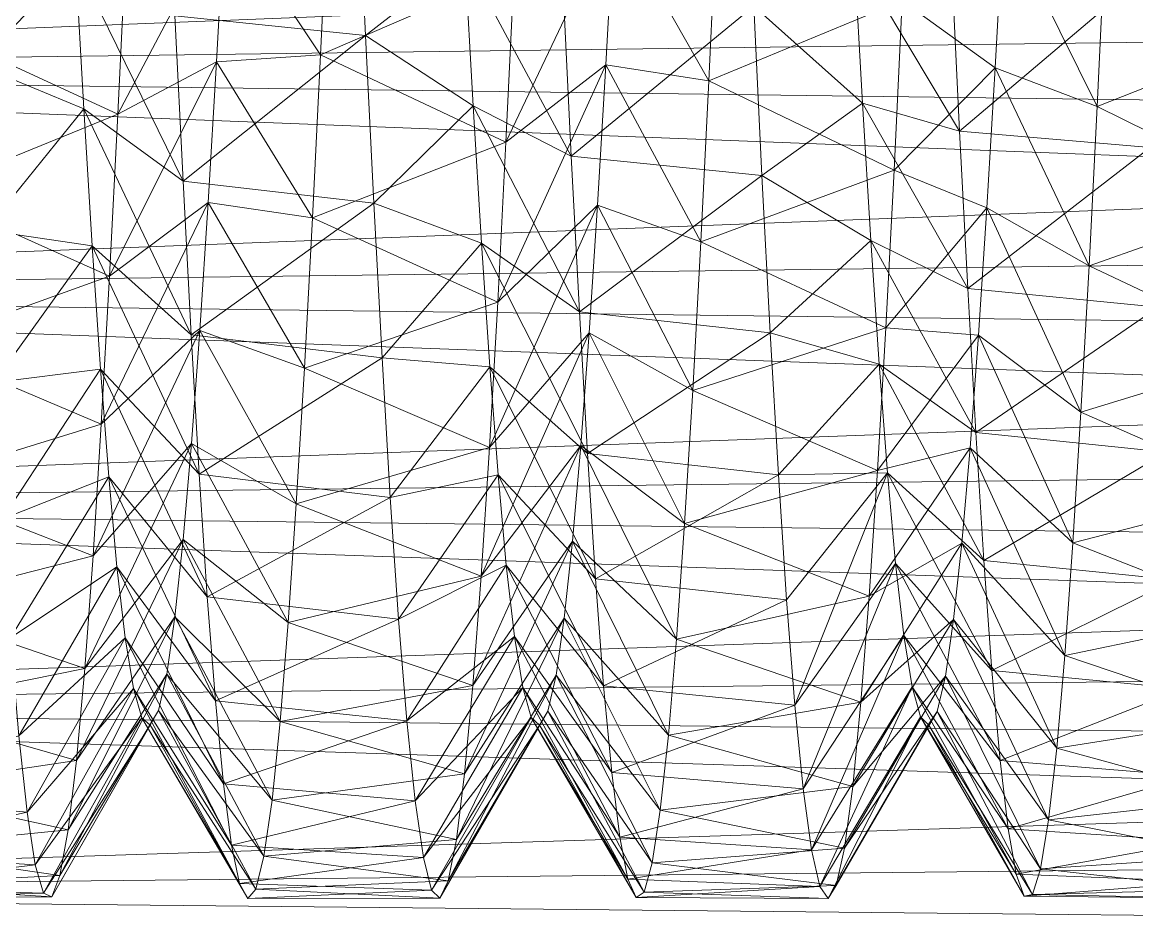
# Model space of a CAD drawing. Header units: millimetres. Extents: x -104 to 115, y -53 to 68.
# Drawn here: x -90.43 to -76.3, y -10.28 to 1.08 of the extents above; entities that cross this region are included whole.
import ezdxf

# ---------------------------------------------------------------- set-up
doc = ezdxf.new("R2010")
doc.units = ezdxf.units.MM

msp = doc.modelspace()

# ---------------------------------------------------------------- linework, layer by layer
at = {"color": 7, "lineweight": 0}
for points in [[(-104.18, 3.357, -0.361), (-49.333, 2.626, -0.491), (-104.18, 0.457, -1), (-104.18, 3.357, -0.361)], [(-104.18, 0.457, -53.847), (-49.333, 1.175, -54.036), (-104.18, 3.357, -54.485), (-104.18, 0.457, -53.847)], [(-86.076, 0.907, -43.865), (-88.491, 1.157, -43.967), (-86.18, 3.152, -44.634), (-86.076, 0.907, -43.865)], [(-86.18, 3.152, -44.634), (-84.817, 1.89, -41.897), (-86.076, 0.907, -43.865), (-86.18, 3.152, -44.634)], [(-86.543, 2.85, -10.297), (-87.861, 2.487, -12.72), (-86.645, 0.663, -11.086), (-86.543, 2.85, -10.297)], [(-84.192, 1.727, -10.662), (-86.543, 2.85, -10.297), (-86.645, 0.663, -11.086), (-84.192, 1.727, -10.662)], [(-104.18, 0.457, -1), (-49.333, 2.626, -0.491), (-49.333, -0.256, -1.208), (-104.18, 0.457, -1)], [(-89.215, -0.087, -11.435), (-87.966, 0.576, -13.558), (-87.861, 2.487, -12.72), (-89.215, -0.087, -11.435)], [(-89.215, -0.087, -11.435), (-87.861, 2.487, -12.72), (-89.111, 2.106, -10.53), (-89.215, -0.087, -11.435)], [(-86.645, 0.663, -11.086), (-87.861, 2.487, -12.72), (-87.966, 0.576, -13.558), (-86.645, 0.663, -11.086)], [(-84.297, -0.445, -11.616), (-83.032, 0.538, -13.578), (-82.927, 2.447, -12.735), (-84.297, -0.445, -11.616)], [(-84.297, -0.445, -11.616), (-82.927, 2.447, -12.735), (-84.192, 1.727, -10.662), (-84.297, -0.445, -11.616)], [(-81.725, 0.334, -11.234), (-82.927, 2.447, -12.735), (-83.032, 0.538, -13.578), (-81.725, 0.334, -11.234)], [(-81.623, 2.504, -10.401), (-82.927, 2.447, -12.735), (-81.725, 0.334, -11.234), (-81.623, 2.504, -10.401)], [(-79.274, 1.35, -10.803), (-81.623, 2.504, -10.401), (-81.725, 0.334, -11.234), (-79.274, 1.35, -10.803)], [(-79.274, 1.35, -10.803), (-78.098, 0.5, -13.598), (-77.993, 2.407, -12.749), (-79.274, 1.35, -10.803)], [(-76.805, 0.008, -11.388), (-77.993, 2.407, -12.749), (-78.098, 0.5, -13.598), (-76.805, 0.008, -11.388)], [(-76.702, 2.16, -10.512), (-77.993, 2.407, -12.749), (-76.805, 0.008, -11.388), (-76.702, 2.16, -10.512)], [(-74.355, 0.977, -10.953), (-76.702, 2.16, -10.512), (-76.805, 0.008, -11.388), (-74.355, 0.977, -10.953)], [(-89.111, 2.106, -10.53), (-91.566, 0.996, -10.945), (-89.215, -0.087, -11.435), (-89.111, 2.106, -10.53)], [(-90.994, 0.538, -43.705), (-89.751, 1.851, -41.881), (-89.646, -0.022, -40.96), (-90.994, 0.538, -43.705)], [(-88.388, -0.939, -42.963), (-89.646, -0.022, -40.96), (-89.751, 1.851, -41.881), (-88.388, -0.939, -42.963)], [(-88.388, -0.939, -42.963), (-89.751, 1.851, -41.881), (-88.491, 1.157, -43.967), (-88.388, -0.939, -42.963)], [(-86.076, 0.907, -43.865), (-84.817, 1.89, -41.897), (-84.712, 0.015, -40.982), (-86.076, 0.907, -43.865)], [(-83.468, -0.623, -43.137), (-84.712, 0.015, -40.982), (-84.817, 1.89, -41.897), (-83.468, -0.623, -43.137)], [(-83.468, -0.623, -43.137), (-84.817, 1.89, -41.897), (-83.57, 1.493, -44.098), (-83.468, -0.623, -43.137)], [(-81.157, 1.28, -44.016), (-79.882, 1.93, -41.913), (-79.777, 0.052, -41.003), (-81.157, 1.28, -44.016)], [(-78.548, -0.303, -43.304), (-79.777, 0.052, -41.003), (-79.882, 1.93, -41.913), (-78.548, -0.303, -43.304)], [(-78.548, -0.303, -43.304), (-79.882, 1.93, -41.913), (-78.65, 1.832, -44.222), (-78.548, -0.303, -43.304)], [(-84.192, 1.727, -10.662), (-86.645, 0.663, -11.086), (-84.297, -0.445, -11.616), (-84.192, 1.727, -10.662)], [(-76.239, 1.656, -44.158), (-78.548, -0.303, -43.304), (-78.65, 1.832, -44.222), (-76.239, 1.656, -44.158)], [(-76.134, -0.513, -43.195), (-78.548, -0.303, -43.304), (-76.239, 1.656, -44.158), (-76.134, -0.513, -43.195)], [(-81.157, 1.28, -44.016), (-83.468, -0.623, -43.137), (-83.57, 1.493, -44.098), (-81.157, 1.28, -44.016)], [(-81.053, -0.866, -43.004), (-83.468, -0.623, -43.137), (-81.157, 1.28, -44.016), (-81.053, -0.866, -43.004)], [(-79.274, 1.35, -10.803), (-81.725, 0.334, -11.234), (-79.378, -0.8, -11.806), (-79.274, 1.35, -10.803)], [(-81.157, 1.28, -44.016), (-79.777, 0.052, -41.003), (-81.053, -0.866, -43.004), (-81.157, 1.28, -44.016)], [(-79.378, -0.8, -11.806), (-78.098, 0.5, -13.598), (-79.274, 1.35, -10.803), (-79.378, -0.8, -11.806)], [(-104.18, 0.457, -53.847), (-49.333, -1.663, -53.164), (-49.333, 1.175, -54.036), (-104.18, 0.457, -53.847)], [(-86.076, 0.907, -43.865), (-88.388, -0.939, -42.963), (-88.491, 1.157, -43.967), (-86.076, 0.907, -43.865)], [(-89.215, -0.087, -11.435), (-91.566, 0.996, -10.945), (-91.668, -1.09, -11.97), (-89.215, -0.087, -11.435)], [(-85.971, -1.215, -42.804), (-88.388, -0.939, -42.963), (-86.076, 0.907, -43.865), (-85.971, -1.215, -42.804)], [(-86.076, 0.907, -43.865), (-84.712, 0.015, -40.982), (-85.971, -1.215, -42.804), (-86.076, 0.907, -43.865)], [(-74.355, 0.977, -10.953), (-76.805, 0.008, -11.388), (-74.46, -1.15, -12.004), (-74.355, 0.977, -10.953)], [(-89.32, -2.141, -12.623), (-88.071, -1.207, -14.643), (-87.966, 0.576, -13.558), (-89.32, -2.141, -12.623)], [(-89.32, -2.141, -12.623), (-87.966, 0.576, -13.558), (-89.215, -0.087, -11.435), (-89.32, -2.141, -12.623)], [(-86.748, -1.402, -12.153), (-87.966, 0.576, -13.558), (-88.071, -1.207, -14.643), (-86.748, -1.402, -12.153)], [(-86.645, 0.663, -11.086), (-87.966, 0.576, -13.558), (-86.748, -1.402, -12.153), (-86.645, 0.663, -11.086)], [(-84.297, -0.445, -11.616), (-86.645, 0.663, -11.086), (-86.748, -1.402, -12.153), (-84.297, -0.445, -11.616)], [(-104.18, 0.457, -1), (-49.333, -0.256, -1.208), (-104.18, -2.357, -1.948), (-104.18, 0.457, -1)], [(-104.18, -2.357, -52.899), (-49.333, -1.663, -53.164), (-104.18, 0.457, -53.847), (-104.18, -2.357, -52.899)], [(-90.994, 0.538, -43.705), (-89.646, -0.022, -40.96), (-90.89, -1.56, -42.597), (-90.994, 0.538, -43.705)], [(-84.401, -2.472, -12.851), (-83.137, -1.242, -14.668), (-83.032, 0.538, -13.578), (-84.401, -2.472, -12.851)], [(-84.401, -2.472, -12.851), (-83.032, 0.538, -13.578), (-84.297, -0.445, -11.616), (-84.401, -2.472, -12.851)], [(-81.828, -1.709, -12.342), (-83.032, 0.538, -13.578), (-83.137, -1.242, -14.668), (-81.828, -1.709, -12.342)], [(-81.725, 0.334, -11.234), (-83.032, 0.538, -13.578), (-81.828, -1.709, -12.342), (-81.725, 0.334, -11.234)], [(-79.378, -0.8, -11.806), (-78.203, -1.277, -14.693), (-78.098, 0.5, -13.598), (-79.378, -0.8, -11.806)], [(-76.907, -2.012, -12.538), (-78.098, 0.5, -13.598), (-78.203, -1.277, -14.693), (-76.907, -2.012, -12.538)], [(-76.805, 0.008, -11.388), (-78.098, 0.5, -13.598), (-76.907, -2.012, -12.538), (-76.805, 0.008, -11.388)], [(-79.378, -0.8, -11.806), (-81.725, 0.334, -11.234), (-81.828, -1.709, -12.342), (-79.378, -0.8, -11.806)], [(-85.971, -1.215, -42.804), (-84.712, 0.015, -40.982), (-84.607, -1.722, -39.824), (-85.971, -1.215, -42.804)], [(-83.365, -2.596, -41.908), (-84.607, -1.722, -39.824), (-84.712, 0.015, -40.982), (-83.365, -2.596, -41.908)], [(-83.365, -2.596, -41.908), (-84.712, 0.015, -40.982), (-83.468, -0.623, -43.137), (-83.365, -2.596, -41.908)], [(-81.053, -0.866, -43.004), (-79.777, 0.052, -41.003), (-79.672, -1.689, -39.85), (-81.053, -0.866, -43.004)], [(-78.445, -2.3, -42.115), (-79.672, -1.689, -39.85), (-79.777, 0.052, -41.003), (-78.445, -2.3, -42.115)], [(-78.445, -2.3, -42.115), (-79.777, 0.052, -41.003), (-78.548, -0.303, -43.304), (-78.445, -2.3, -42.115)], [(-74.46, -1.15, -12.004), (-76.805, 0.008, -11.388), (-76.907, -2.012, -12.538), (-74.46, -1.15, -12.004)], [(-89.215, -0.087, -11.435), (-91.668, -1.09, -11.97), (-89.32, -2.141, -12.623), (-89.215, -0.087, -11.435)], [(-90.89, -1.56, -42.597), (-89.646, -0.022, -40.96), (-89.541, -1.756, -39.798), (-90.89, -1.56, -42.597)], [(-88.286, -2.887, -41.695), (-89.541, -1.756, -39.798), (-89.646, -0.022, -40.96), (-88.286, -2.887, -41.695)], [(-88.286, -2.887, -41.695), (-89.646, -0.022, -40.96), (-88.388, -0.939, -42.963), (-88.286, -2.887, -41.695)], [(-104.18, -2.357, -1.948), (-49.333, -0.256, -1.208), (-49.333, -3.043, -2.232), (-104.18, -2.357, -1.948)], [(-76.134, -0.513, -43.195), (-78.445, -2.3, -42.115), (-78.548, -0.303, -43.304), (-76.134, -0.513, -43.195)], [(-84.297, -0.445, -11.616), (-86.748, -1.402, -12.153), (-84.401, -2.472, -12.851), (-84.297, -0.445, -11.616)], [(-76.03, -2.534, -41.952), (-78.445, -2.3, -42.115), (-76.134, -0.513, -43.195), (-76.03, -2.534, -41.952)], [(-81.053, -0.866, -43.004), (-83.365, -2.596, -41.908), (-83.468, -0.623, -43.137), (-81.053, -0.866, -43.004)], [(-79.378, -0.8, -11.806), (-81.828, -1.709, -12.342), (-79.483, -2.798, -13.086), (-79.378, -0.8, -11.806)], [(-79.483, -2.798, -13.086), (-78.203, -1.277, -14.693), (-79.378, -0.8, -11.806), (-79.483, -2.798, -13.086)], [(-85.971, -1.215, -42.804), (-88.286, -2.887, -41.695), (-88.388, -0.939, -42.963), (-85.971, -1.215, -42.804)], [(-80.948, -2.859, -41.716), (-83.365, -2.596, -41.908), (-81.053, -0.866, -43.004), (-80.948, -2.859, -41.716)], [(-81.053, -0.866, -43.004), (-79.672, -1.689, -39.85), (-80.948, -2.859, -41.716), (-81.053, -0.866, -43.004)], [(-89.32, -2.141, -12.623), (-91.668, -1.09, -11.97), (-91.771, -3.026, -13.257), (-89.32, -2.141, -12.623)], [(-89.425, -4.018, -14.073), (-88.176, -2.83, -15.956), (-88.071, -1.207, -14.643), (-89.425, -4.018, -14.073)], [(-89.425, -4.018, -14.073), (-88.071, -1.207, -14.643), (-89.32, -2.141, -12.623), (-89.425, -4.018, -14.073)], [(-85.866, -3.178, -41.472), (-88.286, -2.887, -41.695), (-85.971, -1.215, -42.804), (-85.866, -3.178, -41.472)], [(-86.851, -3.31, -13.479), (-88.071, -1.207, -14.643), (-88.176, -2.83, -15.956), (-86.851, -3.31, -13.479)], [(-86.748, -1.402, -12.153), (-88.071, -1.207, -14.643), (-86.851, -3.31, -13.479), (-86.748, -1.402, -12.153)], [(-85.971, -1.215, -42.804), (-84.607, -1.722, -39.824), (-85.866, -3.178, -41.472), (-85.971, -1.215, -42.804)], [(-84.506, -4.316, -14.343), (-83.242, -2.861, -15.986), (-83.137, -1.242, -14.668), (-84.506, -4.316, -14.343)], [(-84.506, -4.316, -14.343), (-83.137, -1.242, -14.668), (-84.401, -2.472, -12.851), (-84.506, -4.316, -14.343)], [(-81.93, -3.59, -13.707), (-83.137, -1.242, -14.668), (-83.242, -2.861, -15.986), (-81.93, -3.59, -13.707)], [(-81.828, -1.709, -12.342), (-83.137, -1.242, -14.668), (-81.93, -3.59, -13.707), (-81.828, -1.709, -12.342)], [(-74.46, -1.15, -12.004), (-76.907, -2.012, -12.538), (-74.564, -3.119, -13.328), (-74.46, -1.15, -12.004)], [(-84.401, -2.472, -12.851), (-86.748, -1.402, -12.153), (-86.851, -3.31, -13.479), (-84.401, -2.472, -12.851)], [(-79.483, -2.798, -13.086), (-78.308, -2.892, -16.015), (-78.203, -1.277, -14.693), (-79.483, -2.798, -13.086)], [(-77.01, -3.866, -13.94), (-78.203, -1.277, -14.693), (-78.308, -2.892, -16.015), (-77.01, -3.866, -13.94)], [(-76.907, -2.012, -12.538), (-78.203, -1.277, -14.693), (-77.01, -3.866, -13.94), (-76.907, -2.012, -12.538)], [(-104.18, -2.357, -52.899), (-49.333, -4.391, -51.991), (-49.333, -1.663, -53.164), (-104.18, -2.357, -52.899)], [(-90.89, -1.56, -42.597), (-89.541, -1.756, -39.798), (-90.785, -3.492, -41.221), (-90.89, -1.56, -42.597)], [(-80.948, -2.859, -41.716), (-79.672, -1.689, -39.85), (-79.568, -3.26, -38.476), (-80.948, -2.859, -41.716)], [(-78.343, -4.126, -40.677), (-79.568, -3.26, -38.476), (-79.672, -1.689, -39.85), (-78.343, -4.126, -40.677)], [(-78.343, -4.126, -40.677), (-79.672, -1.689, -39.85), (-78.445, -2.3, -42.115), (-78.343, -4.126, -40.677)], [(-90.785, -3.492, -41.221), (-89.541, -1.756, -39.798), (-89.436, -3.32, -38.416), (-90.785, -3.492, -41.221)], [(-88.183, -4.653, -40.184), (-89.436, -3.32, -38.416), (-89.541, -1.756, -39.798), (-88.183, -4.653, -40.184)], [(-88.183, -4.653, -40.184), (-89.541, -1.756, -39.798), (-88.286, -2.887, -41.695), (-88.183, -4.653, -40.184)], [(-85.866, -3.178, -41.472), (-84.607, -1.722, -39.824), (-84.502, -3.29, -38.446), (-85.866, -3.178, -41.472)], [(-83.263, -4.392, -40.433), (-84.502, -3.29, -38.446), (-84.607, -1.722, -39.824), (-83.263, -4.392, -40.433)], [(-83.263, -4.392, -40.433), (-84.607, -1.722, -39.824), (-83.365, -2.596, -41.908), (-83.263, -4.392, -40.433)], [(-79.483, -2.798, -13.086), (-81.828, -1.709, -12.342), (-81.93, -3.59, -13.707), (-79.483, -2.798, -13.086)], [(-74.564, -3.119, -13.328), (-76.907, -2.012, -12.538), (-77.01, -3.866, -13.94), (-74.564, -3.119, -13.328)], [(-89.32, -2.141, -12.623), (-91.771, -3.026, -13.257), (-89.425, -4.018, -14.073), (-89.32, -2.141, -12.623)], [(-104.18, -2.357, -1.948), (-49.333, -3.043, -2.232), (-104.18, -5.052, -3.194), (-104.18, -2.357, -1.948)], [(-104.18, -5.052, -51.652), (-49.333, -4.391, -51.991), (-104.18, -2.357, -52.899), (-104.18, -5.052, -51.652)], [(-76.03, -2.534, -41.952), (-78.343, -4.126, -40.677), (-78.445, -2.3, -42.115), (-76.03, -2.534, -41.952)], [(-84.401, -2.472, -12.851), (-86.851, -3.31, -13.479), (-84.506, -4.316, -14.343), (-84.401, -2.472, -12.851)], [(-75.925, -4.372, -40.452), (-78.343, -4.126, -40.677), (-76.03, -2.534, -41.952), (-75.925, -4.372, -40.452)], [(-80.948, -2.859, -41.716), (-83.263, -4.392, -40.433), (-83.365, -2.596, -41.908), (-80.948, -2.859, -41.716)], [(-79.483, -2.798, -13.086), (-81.93, -3.59, -13.707), (-79.588, -4.608, -14.619), (-79.483, -2.798, -13.086)], [(-79.588, -4.608, -14.619), (-78.308, -2.892, -16.015), (-79.483, -2.798, -13.086), (-79.588, -4.608, -14.619)], [(-89.529, -5.687, -15.76), (-88.281, -4.263, -17.474), (-88.176, -2.83, -15.956), (-89.529, -5.687, -15.76)], [(-89.529, -5.687, -15.76), (-88.176, -2.83, -15.956), (-89.425, -4.018, -14.073), (-89.529, -5.687, -15.76)], [(-85.866, -3.178, -41.472), (-88.183, -4.653, -40.184), (-88.286, -2.887, -41.695), (-85.866, -3.178, -41.472)], [(-86.953, -5.03, -15.042), (-88.176, -2.83, -15.956), (-88.281, -4.263, -17.474), (-86.953, -5.03, -15.042)], [(-86.851, -3.31, -13.479), (-88.176, -2.83, -15.956), (-86.953, -5.03, -15.042), (-86.851, -3.31, -13.479)], [(-84.611, -5.946, -16.067), (-83.347, -4.29, -17.507), (-83.242, -2.861, -15.986), (-84.611, -5.946, -16.067)], [(-84.611, -5.946, -16.067), (-83.242, -2.861, -15.986), (-84.506, -4.316, -14.343), (-84.611, -5.946, -16.067)], [(-82.033, -5.278, -15.304), (-83.242, -2.861, -15.986), (-83.347, -4.29, -17.507), (-82.033, -5.278, -15.304)], [(-80.843, -4.663, -40.174), (-83.263, -4.392, -40.433), (-80.948, -2.859, -41.716), (-80.843, -4.663, -40.174)], [(-81.93, -3.59, -13.707), (-83.242, -2.861, -15.986), (-82.033, -5.278, -15.304), (-81.93, -3.59, -13.707)], [(-80.948, -2.859, -41.716), (-79.568, -3.26, -38.476), (-80.843, -4.663, -40.174), (-80.948, -2.859, -41.716)], [(-79.588, -4.608, -14.619), (-78.413, -4.317, -17.54), (-78.308, -2.892, -16.015), (-79.588, -4.608, -14.619)], [(-77.112, -5.521, -15.571), (-78.308, -2.892, -16.015), (-78.413, -4.317, -17.54), (-77.112, -5.521, -15.571)], [(-77.01, -3.866, -13.94), (-78.308, -2.892, -16.015), (-77.112, -5.521, -15.571), (-77.01, -3.866, -13.94)], [(-104.18, -5.052, -3.194), (-49.333, -3.043, -2.232), (-49.333, -5.703, -3.551), (-104.18, -5.052, -3.194)], [(-89.425, -4.018, -14.073), (-91.771, -3.026, -13.257), (-91.873, -4.777, -14.785), (-89.425, -4.018, -14.073)], [(-85.762, -4.947, -39.89), (-88.183, -4.653, -40.184), (-85.866, -3.178, -41.472), (-85.762, -4.947, -39.89)], [(-85.866, -3.178, -41.472), (-84.502, -3.29, -38.446), (-85.762, -4.947, -39.89), (-85.866, -3.178, -41.472)], [(-74.564, -3.119, -13.328), (-77.01, -3.866, -13.94), (-74.669, -4.894, -14.902), (-74.564, -3.119, -13.328)], [(-90.785, -3.492, -41.221), (-89.436, -3.32, -38.416), (-90.68, -5.225, -39.6), (-90.785, -3.492, -41.221)], [(-90.68, -5.225, -39.6), (-89.436, -3.32, -38.416), (-89.331, -4.685, -36.837), (-90.68, -5.225, -39.6)], [(-88.081, -6.207, -38.456), (-89.331, -4.685, -36.837), (-89.436, -3.32, -38.416), (-88.081, -6.207, -38.456)], [(-88.081, -6.207, -38.456), (-89.436, -3.32, -38.416), (-88.183, -4.653, -40.184), (-88.081, -6.207, -38.456)], [(-84.506, -4.316, -14.343), (-86.851, -3.31, -13.479), (-86.953, -5.03, -15.042), (-84.506, -4.316, -14.343)], [(-85.762, -4.947, -39.89), (-84.502, -3.29, -38.446), (-84.397, -4.66, -36.871), (-85.762, -4.947, -39.89)], [(-83.16, -5.981, -38.737), (-84.397, -4.66, -36.871), (-84.502, -3.29, -38.446), (-83.16, -5.981, -38.737)], [(-83.16, -5.981, -38.737), (-84.502, -3.29, -38.446), (-83.263, -4.392, -40.433), (-83.16, -5.981, -38.737)], [(-80.843, -4.663, -40.174), (-79.568, -3.26, -38.476), (-79.463, -4.634, -36.905), (-80.843, -4.663, -40.174)], [(-78.24, -5.749, -39.014), (-79.463, -4.634, -36.905), (-79.568, -3.26, -38.476), (-78.24, -5.749, -39.014)], [(-78.24, -5.749, -39.014), (-79.568, -3.26, -38.476), (-78.343, -4.126, -40.677), (-78.24, -5.749, -39.014)], [(-79.588, -4.608, -14.619), (-81.93, -3.59, -13.707), (-82.033, -5.278, -15.304), (-79.588, -4.608, -14.619)], [(-74.669, -4.894, -14.902), (-77.01, -3.866, -13.94), (-77.112, -5.521, -15.571), (-74.669, -4.894, -14.902)], [(-89.425, -4.018, -14.073), (-91.873, -4.777, -14.785), (-89.529, -5.687, -15.76), (-89.425, -4.018, -14.073)], [(-75.925, -4.372, -40.452), (-78.24, -5.749, -39.014), (-78.343, -4.126, -40.677), (-75.925, -4.372, -40.452)], [(-89.634, -7.116, -17.654), (-88.386, -5.481, -19.169), (-88.281, -4.263, -17.474), (-89.634, -7.116, -17.654)], [(-89.634, -7.116, -17.654), (-88.281, -4.263, -17.474), (-89.529, -5.687, -15.76), (-89.634, -7.116, -17.654)], [(-87.056, -6.532, -16.816), (-88.281, -4.263, -17.474), (-88.386, -5.481, -19.169), (-87.056, -6.532, -16.816)], [(-86.953, -5.03, -15.042), (-88.281, -4.263, -17.474), (-87.056, -6.532, -16.816), (-86.953, -5.03, -15.042)], [(-84.506, -4.316, -14.343), (-86.953, -5.03, -15.042), (-84.611, -5.946, -16.067), (-84.506, -4.316, -14.343)], [(-84.715, -7.333, -17.993), (-83.452, -5.503, -19.205), (-83.347, -4.29, -17.507), (-84.715, -7.333, -17.993)], [(-84.715, -7.333, -17.993), (-83.347, -4.29, -17.507), (-84.611, -5.946, -16.067), (-84.715, -7.333, -17.993)], [(-82.135, -6.744, -17.108), (-83.347, -4.29, -17.507), (-83.452, -5.503, -19.205), (-82.135, -6.744, -17.108)], [(-82.033, -5.278, -15.304), (-83.347, -4.29, -17.507), (-82.135, -6.744, -17.108), (-82.033, -5.278, -15.304)], [(-79.692, -6.199, -16.38), (-78.518, -5.526, -19.241), (-78.413, -4.317, -17.54), (-79.692, -6.199, -16.38)], [(-79.692, -6.199, -16.38), (-78.413, -4.317, -17.54), (-79.588, -4.608, -14.619), (-79.692, -6.199, -16.38)], [(-77.215, -6.95, -17.404), (-78.413, -4.317, -17.54), (-78.518, -5.526, -19.241), (-77.215, -6.95, -17.404)], [(-77.112, -5.521, -15.571), (-78.413, -4.317, -17.54), (-77.215, -6.95, -17.404), (-77.112, -5.521, -15.571)], [(-75.82, -5.994, -38.721), (-78.24, -5.749, -39.014), (-75.925, -4.372, -40.452), (-75.82, -5.994, -38.721)], [(-104.18, -5.052, -51.652), (-49.333, -6.976, -50.53), (-49.333, -4.391, -51.991), (-104.18, -5.052, -51.652)], [(-80.843, -4.663, -40.174), (-83.16, -5.981, -38.737), (-83.263, -4.392, -40.433), (-80.843, -4.663, -40.174)], [(-85.762, -4.947, -39.89), (-88.081, -6.207, -38.456), (-88.183, -4.653, -40.184), (-85.762, -4.947, -39.89)], [(-85.762, -4.947, -39.89), (-84.397, -4.66, -36.871), (-85.657, -6.49, -38.088), (-85.762, -4.947, -39.89)], [(-85.657, -6.49, -38.088), (-84.397, -4.66, -36.871), (-84.292, -5.807, -35.128), (-85.657, -6.49, -38.088)], [(-83.058, -7.336, -36.849), (-84.292, -5.807, -35.128), (-84.397, -4.66, -36.871), (-83.058, -7.336, -36.849)], [(-83.058, -7.336, -36.849), (-84.397, -4.66, -36.871), (-83.16, -5.981, -38.737), (-83.058, -7.336, -36.849)], [(-79.588, -4.608, -14.619), (-82.033, -5.278, -15.304), (-79.692, -6.199, -16.38), (-79.588, -4.608, -14.619)], [(-80.843, -4.663, -40.174), (-79.463, -4.634, -36.905), (-80.739, -6.246, -38.407), (-80.843, -4.663, -40.174)], [(-80.739, -6.246, -38.407), (-79.463, -4.634, -36.905), (-80.634, -7.58, -36.445), (-80.739, -6.246, -38.407)], [(-80.634, -7.58, -36.445), (-79.463, -4.634, -36.905), (-79.358, -5.786, -35.165), (-80.634, -7.58, -36.445)], [(-78.137, -7.142, -37.153), (-79.358, -5.786, -35.165), (-79.463, -4.634, -36.905), (-78.137, -7.142, -37.153)], [(-78.137, -7.142, -37.153), (-79.463, -4.634, -36.905), (-78.24, -5.749, -39.014), (-78.137, -7.142, -37.153)], [(-89.529, -5.687, -15.76), (-91.873, -4.777, -14.785), (-91.976, -6.314, -16.528), (-89.529, -5.687, -15.76)], [(-90.68, -5.225, -39.6), (-89.331, -4.685, -36.837), (-90.576, -6.727, -37.763), (-90.68, -5.225, -39.6)], [(-90.576, -6.727, -37.763), (-89.331, -4.685, -36.837), (-89.226, -5.828, -35.091), (-90.576, -6.727, -37.763)], [(-87.978, -7.524, -36.541), (-89.226, -5.828, -35.091), (-89.331, -4.685, -36.837), (-87.978, -7.524, -36.541)], [(-87.978, -7.524, -36.541), (-89.331, -4.685, -36.837), (-88.081, -6.207, -38.456), (-87.978, -7.524, -36.541)], [(-80.739, -6.246, -38.407), (-83.16, -5.981, -38.737), (-80.843, -4.663, -40.174), (-80.739, -6.246, -38.407)], [(-74.669, -4.894, -14.902), (-77.112, -5.521, -15.571), (-74.774, -6.444, -16.698), (-74.669, -4.894, -14.902)], [(-104.18, -5.052, -3.194), (-49.333, -5.703, -3.551), (-104.18, -7.596, -4.725), (-104.18, -5.052, -3.194)], [(-104.18, -7.596, -50.121), (-49.333, -6.976, -50.53), (-104.18, -5.052, -51.652), (-104.18, -7.596, -50.121)], [(-85.657, -6.49, -38.088), (-88.081, -6.207, -38.456), (-85.762, -4.947, -39.89), (-85.657, -6.49, -38.088)], [(-84.611, -5.946, -16.067), (-86.953, -5.03, -15.042), (-87.056, -6.532, -16.816), (-84.611, -5.946, -16.067)], [(-79.692, -6.199, -16.38), (-82.033, -5.278, -15.304), (-82.135, -6.744, -17.108), (-79.692, -6.199, -16.38)], [(-89.738, -8.282, -19.721), (-88.491, -6.462, -21.011), (-88.386, -5.481, -19.169), (-89.738, -8.282, -19.721)], [(-89.738, -8.282, -19.721), (-88.386, -5.481, -19.169), (-89.634, -7.116, -17.654), (-89.738, -8.282, -19.721)], [(-87.158, -7.79, -18.77), (-88.386, -5.481, -19.169), (-88.491, -6.462, -21.011), (-87.158, -7.79, -18.77)], [(-87.056, -6.532, -16.816), (-88.386, -5.481, -19.169), (-87.158, -7.79, -18.77), (-87.056, -6.532, -16.816)], [(-84.82, -8.451, -20.085), (-83.557, -6.48, -21.05), (-83.452, -5.503, -19.205), (-84.82, -8.451, -20.085)], [(-84.82, -8.451, -20.085), (-83.452, -5.503, -19.205), (-84.715, -7.333, -17.993), (-84.82, -8.451, -20.085)], [(-82.238, -7.962, -19.087), (-83.452, -5.503, -19.205), (-83.557, -6.48, -21.05), (-82.238, -7.962, -19.087)], [(-82.135, -6.744, -17.108), (-83.452, -5.503, -19.205), (-82.238, -7.962, -19.087), (-82.135, -6.744, -17.108)], [(-79.797, -7.542, -18.336), (-78.623, -6.497, -21.089), (-78.518, -5.526, -19.241), (-79.797, -7.542, -18.336)], [(-79.797, -7.542, -18.336), (-78.518, -5.526, -19.241), (-79.692, -6.199, -16.38), (-79.797, -7.542, -18.336)], [(-77.317, -8.128, -19.408), (-78.518, -5.526, -19.241), (-78.623, -6.497, -21.089), (-77.317, -8.128, -19.408)], [(-77.215, -6.95, -17.404), (-78.518, -5.526, -19.241), (-77.317, -8.128, -19.408), (-77.215, -6.95, -17.404)], [(-74.774, -6.444, -16.698), (-77.112, -5.521, -15.571), (-77.215, -6.95, -17.404), (-74.774, -6.444, -16.698)], [(-104.18, -7.596, -4.725), (-49.333, -5.703, -3.551), (-49.333, -8.205, -5.15), (-104.18, -7.596, -4.725)], [(-89.529, -5.687, -15.76), (-91.976, -6.314, -16.528), (-89.634, -7.116, -17.654), (-89.529, -5.687, -15.76)], [(-80.634, -7.58, -36.445), (-79.358, -5.786, -35.165), (-80.529, -8.642, -34.323), (-80.634, -7.58, -36.445)], [(-80.529, -8.642, -34.323), (-79.358, -5.786, -35.165), (-79.253, -6.697, -33.287), (-80.529, -8.642, -34.323)], [(-78.035, -8.281, -35.128), (-79.253, -6.697, -33.287), (-79.358, -5.786, -35.165), (-78.035, -8.281, -35.128)], [(-78.035, -8.281, -35.128), (-79.358, -5.786, -35.165), (-78.137, -7.142, -37.153), (-78.035, -8.281, -35.128)], [(-75.82, -5.994, -38.721), (-78.137, -7.142, -37.153), (-78.24, -5.749, -39.014), (-75.82, -5.994, -38.721)], [(-90.576, -6.727, -37.763), (-89.226, -5.828, -35.091), (-90.471, -7.971, -35.743), (-90.576, -6.727, -37.763)], [(-90.471, -7.971, -35.743), (-89.226, -5.828, -35.091), (-89.121, -6.728, -33.208), (-90.471, -7.971, -35.743)], [(-87.876, -8.58, -34.47), (-89.121, -6.728, -33.208), (-89.226, -5.828, -35.091), (-87.876, -8.58, -34.47)], [(-87.876, -8.58, -34.47), (-89.226, -5.828, -35.091), (-87.978, -7.524, -36.541), (-87.876, -8.58, -34.47)], [(-85.657, -6.49, -38.088), (-84.292, -5.807, -35.128), (-85.553, -7.78, -36.096), (-85.657, -6.49, -38.088)], [(-85.553, -7.78, -36.096), (-84.292, -5.807, -35.128), (-84.187, -6.712, -33.247), (-85.553, -7.78, -36.096)], [(-82.955, -8.434, -34.8), (-84.187, -6.712, -33.247), (-84.292, -5.807, -35.128), (-82.955, -8.434, -34.8)], [(-82.955, -8.434, -34.8), (-84.292, -5.807, -35.128), (-83.058, -7.336, -36.849), (-82.955, -8.434, -34.8)], [(-84.611, -5.946, -16.067), (-87.056, -6.532, -16.816), (-84.715, -7.333, -17.993), (-84.611, -5.946, -16.067)], [(-80.739, -6.246, -38.407), (-83.058, -7.336, -36.849), (-83.16, -5.981, -38.737), (-80.739, -6.246, -38.407)], [(-75.716, -7.373, -36.79), (-78.137, -7.142, -37.153), (-75.82, -5.994, -38.721), (-75.716, -7.373, -36.79)], [(-85.657, -6.49, -38.088), (-87.978, -7.524, -36.541), (-88.081, -6.207, -38.456), (-85.657, -6.49, -38.088)], [(-79.692, -6.199, -16.38), (-82.135, -6.744, -17.108), (-79.797, -7.542, -18.336), (-79.692, -6.199, -16.38)], [(-89.634, -7.116, -17.654), (-91.976, -6.314, -16.528), (-92.078, -7.612, -18.456), (-89.634, -7.116, -17.654)], [(-80.634, -7.58, -36.445), (-83.058, -7.336, -36.849), (-80.739, -6.246, -38.407), (-80.634, -7.58, -36.445)], [(-89.843, -9.162, -21.924), (-88.596, -7.189, -22.967), (-88.491, -6.462, -21.011), (-89.843, -9.162, -21.924)], [(-89.843, -9.162, -21.924), (-88.491, -6.462, -21.011), (-89.738, -8.282, -19.721), (-89.843, -9.162, -21.924)], [(-87.261, -8.784, -20.871), (-88.491, -6.462, -21.011), (-88.596, -7.189, -22.967), (-87.261, -8.784, -20.871)], [(-87.158, -7.79, -18.77), (-88.491, -6.462, -21.011), (-87.261, -8.784, -20.871), (-87.158, -7.79, -18.77)], [(-85.553, -7.78, -36.096), (-87.978, -7.524, -36.541), (-85.657, -6.49, -38.088), (-85.553, -7.78, -36.096)], [(-84.925, -9.282, -22.308), (-83.662, -7.202, -23.008), (-83.557, -6.48, -21.05), (-84.925, -9.282, -22.308)], [(-84.925, -9.282, -22.308), (-83.557, -6.48, -21.05), (-84.82, -8.451, -20.085), (-84.925, -9.282, -22.308)], [(-82.34, -8.913, -21.208), (-83.557, -6.48, -21.05), (-83.662, -7.202, -23.008), (-82.34, -8.913, -21.208)], [(-82.238, -7.962, -19.087), (-83.557, -6.48, -21.05), (-82.34, -8.913, -21.208), (-82.238, -7.962, -19.087)], [(-74.774, -6.444, -16.698), (-77.215, -6.95, -17.404), (-74.878, -7.743, -18.684), (-74.774, -6.444, -16.698)], [(-84.715, -7.333, -17.993), (-87.056, -6.532, -16.816), (-87.158, -7.79, -18.77), (-84.715, -7.333, -17.993)], [(-79.902, -8.613, -20.453), (-78.728, -7.213, -23.049), (-78.623, -6.497, -21.089), (-79.902, -8.613, -20.453)], [(-79.902, -8.613, -20.453), (-78.623, -6.497, -21.089), (-79.797, -7.542, -18.336), (-79.902, -8.613, -20.453)], [(-77.42, -9.036, -21.547), (-78.623, -6.497, -21.089), (-78.728, -7.213, -23.049), (-77.42, -9.036, -21.547)], [(-77.317, -8.128, -19.408), (-78.623, -6.497, -21.089), (-77.42, -9.036, -21.547), (-77.317, -8.128, -19.408)], [(-90.471, -7.971, -35.743), (-89.121, -6.728, -33.208), (-90.366, -8.937, -33.575), (-90.471, -7.971, -35.743)], [(-90.366, -8.937, -33.575), (-89.121, -6.728, -33.208), (-89.016, -7.37, -31.221), (-90.366, -8.937, -33.575)], [(-87.773, -9.357, -32.28), (-89.016, -7.37, -31.221), (-89.121, -6.728, -33.208), (-87.773, -9.357, -32.28)], [(-87.773, -9.357, -32.28), (-89.121, -6.728, -33.208), (-87.876, -8.58, -34.47), (-87.773, -9.357, -32.28)], [(-85.553, -7.78, -36.096), (-84.187, -6.712, -33.247), (-85.448, -8.794, -33.951), (-85.553, -7.78, -36.096)], [(-85.448, -8.794, -33.951), (-84.187, -6.712, -33.247), (-84.082, -7.359, -31.263), (-85.448, -8.794, -33.951)], [(-82.853, -9.256, -32.627), (-84.082, -7.359, -31.263), (-84.187, -6.712, -33.247), (-82.853, -9.256, -32.627)], [(-82.853, -9.256, -32.627), (-84.187, -6.712, -33.247), (-82.955, -8.434, -34.8), (-82.853, -9.256, -32.627)], [(-79.797, -7.542, -18.336), (-82.135, -6.744, -17.108), (-82.238, -7.962, -19.087), (-79.797, -7.542, -18.336)], [(-80.529, -8.642, -34.323), (-79.253, -6.697, -33.287), (-80.425, -9.413, -32.08), (-80.529, -8.642, -34.323)], [(-80.425, -9.413, -32.08), (-79.253, -6.697, -33.287), (-79.148, -7.349, -31.304), (-80.425, -9.413, -32.08)], [(-77.932, -9.147, -32.971), (-79.148, -7.349, -31.304), (-79.253, -6.697, -33.287), (-77.932, -9.147, -32.971)], [(-77.932, -9.147, -32.971), (-79.253, -6.697, -33.287), (-78.035, -8.281, -35.128), (-77.932, -9.147, -32.971)], [(-104.18, -7.596, -50.121), (-49.333, -9.388, -48.797), (-49.333, -6.976, -50.53), (-104.18, -7.596, -50.121)], [(-74.878, -7.743, -18.684), (-77.215, -6.95, -17.404), (-77.317, -8.128, -19.408), (-74.878, -7.743, -18.684)], [(-89.634, -7.116, -17.654), (-92.078, -7.612, -18.456), (-89.738, -8.282, -19.721), (-89.634, -7.116, -17.654)], [(-89.948, -9.742, -24.224), (-88.701, -7.649, -25.003), (-88.596, -7.189, -22.967), (-89.948, -9.742, -24.224)], [(-89.948, -9.742, -24.224), (-88.596, -7.189, -22.967), (-89.843, -9.162, -21.924), (-89.948, -9.742, -24.224)], [(-87.363, -9.495, -23.083), (-88.596, -7.189, -22.967), (-88.701, -7.649, -25.003), (-87.363, -9.495, -23.083)], [(-87.261, -8.784, -20.871), (-88.596, -7.189, -22.967), (-87.363, -9.495, -23.083), (-87.261, -8.784, -20.871)], [(-85.029, -9.81, -24.621), (-83.767, -7.656, -25.045), (-83.662, -7.202, -23.008), (-85.029, -9.81, -24.621)], [(-85.029, -9.81, -24.621), (-83.662, -7.202, -23.008), (-84.925, -9.282, -22.308), (-85.029, -9.81, -24.621)], [(-82.443, -9.58, -23.434), (-83.662, -7.202, -23.008), (-83.767, -7.656, -25.045), (-82.443, -9.58, -23.434)], [(-82.34, -8.913, -21.208), (-83.662, -7.202, -23.008), (-82.443, -9.58, -23.434), (-82.34, -8.913, -21.208)], [(-75.716, -7.373, -36.79), (-78.035, -8.281, -35.128), (-78.137, -7.142, -37.153), (-75.716, -7.373, -36.79)], [(-84.715, -7.333, -17.993), (-87.158, -7.79, -18.77), (-84.82, -8.451, -20.085), (-84.715, -7.333, -17.993)], [(-80.634, -7.58, -36.445), (-82.955, -8.434, -34.8), (-83.058, -7.336, -36.849), (-80.634, -7.58, -36.445)], [(-80.006, -9.393, -22.694), (-78.833, -7.662, -25.088), (-78.728, -7.213, -23.049), (-80.006, -9.393, -22.694)], [(-80.006, -9.393, -22.694), (-78.728, -7.213, -23.049), (-79.902, -8.613, -20.453), (-80.006, -9.393, -22.694)], [(-77.522, -9.657, -23.787), (-78.728, -7.213, -23.049), (-78.833, -7.662, -25.088), (-77.522, -9.657, -23.787)], [(-77.42, -9.036, -21.547), (-78.728, -7.213, -23.049), (-77.522, -9.657, -23.787), (-77.42, -9.036, -21.547)], [(-90.366, -8.937, -33.575), (-89.016, -7.37, -31.221), (-90.262, -9.605, -31.299), (-90.366, -8.937, -33.575)], [(-90.262, -9.605, -31.299), (-89.016, -7.37, -31.221), (-88.911, -7.74, -29.167), (-90.262, -9.605, -31.299)], [(-87.671, -9.844, -30.007), (-88.911, -7.74, -29.167), (-89.016, -7.37, -31.221), (-87.671, -9.844, -30.007)], [(-87.671, -9.844, -30.007), (-89.016, -7.37, -31.221), (-87.773, -9.357, -32.28), (-87.671, -9.844, -30.007)], [(-85.448, -8.794, -33.951), (-84.082, -7.359, -31.263), (-85.343, -9.514, -31.69), (-85.448, -8.794, -33.951)], [(-85.343, -9.514, -31.69), (-84.082, -7.359, -31.263), (-83.977, -7.736, -29.21), (-85.343, -9.514, -31.69)], [(-82.75, -9.788, -30.364), (-83.977, -7.736, -29.21), (-84.082, -7.359, -31.263), (-82.75, -9.788, -30.364)], [(-82.75, -9.788, -30.364), (-84.082, -7.359, -31.263), (-82.853, -9.256, -32.627), (-82.75, -9.788, -30.364)], [(-80.425, -9.413, -32.08), (-79.148, -7.349, -31.304), (-80.32, -9.879, -29.753), (-80.425, -9.413, -32.08)], [(-80.32, -9.879, -29.753), (-79.148, -7.349, -31.304), (-79.043, -7.731, -29.252), (-80.32, -9.879, -29.753)], [(-77.83, -9.724, -30.719), (-79.043, -7.731, -29.252), (-79.148, -7.349, -31.304), (-77.83, -9.724, -30.719)], [(-77.83, -9.724, -30.719), (-79.148, -7.349, -31.304), (-77.932, -9.147, -32.971), (-77.83, -9.724, -30.719)], [(-75.611, -8.482, -34.692), (-78.035, -8.281, -35.128), (-75.716, -7.373, -36.79), (-75.611, -8.482, -34.692)], [(-104.18, -7.596, -4.725), (-49.333, -8.205, -5.15), (-104.18, -9.96, -6.522), (-104.18, -7.596, -4.725)], [(-104.18, -9.96, -48.324), (-49.333, -9.388, -48.797), (-104.18, -7.596, -50.121), (-104.18, -9.96, -48.324)], [(-89.738, -8.282, -19.721), (-92.078, -7.612, -18.456), (-92.181, -8.648, -20.536), (-89.738, -8.282, -19.721)], [(-85.553, -7.78, -36.096), (-87.876, -8.58, -34.47), (-87.978, -7.524, -36.541), (-85.553, -7.78, -36.096)], [(-80.529, -8.642, -34.323), (-82.955, -8.434, -34.8), (-80.634, -7.58, -36.445), (-80.529, -8.642, -34.323)], [(-79.797, -7.542, -18.336), (-82.238, -7.962, -19.087), (-79.902, -8.613, -20.453), (-79.797, -7.542, -18.336)], [(-90.262, -9.605, -31.299), (-88.911, -7.74, -29.167), (-90.157, -9.966, -28.954), (-90.262, -9.605, -31.299)], [(-90.157, -9.966, -28.954), (-88.911, -7.74, -29.167), (-88.806, -7.834, -27.082), (-90.157, -9.966, -28.954)], [(-90.052, -10.012, -26.582), (-88.806, -7.834, -27.082), (-88.701, -7.649, -25.003), (-90.052, -10.012, -26.582)], [(-90.052, -10.012, -26.582), (-88.701, -7.649, -25.003), (-89.948, -9.742, -24.224), (-90.052, -10.012, -26.582)], [(-87.568, -10.03, -27.691), (-88.806, -7.834, -27.082), (-88.911, -7.74, -29.167), (-87.568, -10.03, -27.691)], [(-87.568, -10.03, -27.691), (-88.911, -7.74, -29.167), (-87.671, -9.844, -30.007), (-87.568, -10.03, -27.691)], [(-87.466, -9.913, -25.37), (-88.701, -7.649, -25.003), (-88.806, -7.834, -27.082), (-87.466, -9.913, -25.37)], [(-87.363, -9.495, -23.083), (-88.701, -7.649, -25.003), (-87.466, -9.913, -25.37), (-87.363, -9.495, -23.083)], [(-85.343, -9.514, -31.69), (-83.977, -7.736, -29.21), (-85.239, -9.927, -29.354), (-85.343, -9.514, -31.69)], [(-85.239, -9.927, -29.354), (-83.977, -7.736, -29.21), (-83.872, -7.835, -27.125), (-85.239, -9.927, -29.354)], [(-85.134, -10.026, -26.983), (-83.872, -7.835, -27.125), (-83.767, -7.656, -25.045), (-85.134, -10.026, -26.983)], [(-85.134, -10.026, -26.983), (-83.767, -7.656, -25.045), (-85.029, -9.81, -24.621), (-85.134, -10.026, -26.983)], [(-82.648, -10.021, -28.052), (-83.872, -7.835, -27.125), (-83.977, -7.736, -29.21), (-82.648, -10.021, -28.052)], [(-82.648, -10.021, -28.052), (-83.977, -7.736, -29.21), (-82.75, -9.788, -30.364), (-82.648, -10.021, -28.052)], [(-82.545, -9.951, -25.729), (-83.767, -7.656, -25.045), (-83.872, -7.835, -27.125), (-82.545, -9.951, -25.729)], [(-82.443, -9.58, -23.434), (-83.767, -7.656, -25.045), (-82.545, -9.951, -25.729), (-82.443, -9.58, -23.434)], [(-80.32, -9.879, -29.753), (-79.043, -7.731, -29.252), (-80.215, -10.032, -27.385), (-80.32, -9.879, -29.753)], [(-80.215, -10.032, -27.385), (-79.043, -7.731, -29.252), (-78.938, -7.836, -27.168), (-80.215, -10.032, -27.385)], [(-80.111, -9.869, -25.018), (-78.938, -7.836, -27.168), (-78.833, -7.662, -25.088), (-80.111, -9.869, -25.018)], [(-80.111, -9.869, -25.018), (-78.833, -7.662, -25.088), (-80.006, -9.393, -22.694), (-80.111, -9.869, -25.018)], [(-77.727, -10.004, -28.412), (-78.938, -7.836, -27.168), (-79.043, -7.731, -29.252), (-77.727, -10.004, -28.412)], [(-77.727, -10.004, -28.412), (-79.043, -7.731, -29.252), (-77.83, -9.724, -30.719), (-77.727, -10.004, -28.412)], [(-77.625, -9.982, -26.088), (-78.833, -7.662, -25.088), (-78.938, -7.836, -27.168), (-77.625, -9.982, -26.088)], [(-77.522, -9.657, -23.787), (-78.833, -7.662, -25.088), (-77.625, -9.982, -26.088), (-77.522, -9.657, -23.787)], [(-74.878, -7.743, -18.684), (-77.317, -8.128, -19.408), (-74.983, -8.766, -20.825), (-74.878, -7.743, -18.684)], [(-90.157, -9.966, -28.954), (-88.806, -7.834, -27.082), (-90.052, -10.012, -26.582), (-90.157, -9.966, -28.954)], [(-87.466, -9.913, -25.37), (-88.806, -7.834, -27.082), (-87.568, -10.03, -27.691), (-87.466, -9.913, -25.37)], [(-85.448, -8.794, -33.951), (-87.876, -8.58, -34.47), (-85.553, -7.78, -36.096), (-85.448, -8.794, -33.951)], [(-84.82, -8.451, -20.085), (-87.158, -7.79, -18.77), (-87.261, -8.784, -20.871), (-84.82, -8.451, -20.085)], [(-85.239, -9.927, -29.354), (-83.872, -7.835, -27.125), (-85.134, -10.026, -26.983), (-85.239, -9.927, -29.354)], [(-82.545, -9.951, -25.729), (-83.872, -7.835, -27.125), (-82.648, -10.021, -28.052), (-82.545, -9.951, -25.729)], [(-80.215, -10.032, -27.385), (-78.938, -7.836, -27.168), (-80.111, -9.869, -25.018), (-80.215, -10.032, -27.385)], [(-77.625, -9.982, -26.088), (-78.938, -7.836, -27.168), (-77.727, -10.004, -28.412), (-77.625, -9.982, -26.088)], [(-90.366, -8.937, -33.575), (-92.796, -8.719, -34.137), (-90.471, -7.971, -35.743), (-90.366, -8.937, -33.575)], [(-79.902, -8.613, -20.453), (-82.238, -7.962, -19.087), (-82.34, -8.913, -21.208), (-79.902, -8.613, -20.453)], [(-74.983, -8.766, -20.825), (-77.317, -8.128, -19.408), (-77.42, -9.036, -21.547), (-74.983, -8.766, -20.825)], [(-104.18, -9.96, -6.522), (-49.333, -8.205, -5.15), (-49.333, -10.52, -7.011), (-104.18, -9.96, -6.522)], [(-89.738, -8.282, -19.721), (-92.181, -8.648, -20.536), (-89.843, -9.162, -21.924), (-89.738, -8.282, -19.721)], [(-75.611, -8.482, -34.692), (-77.932, -9.147, -32.971), (-78.035, -8.281, -35.128), (-75.611, -8.482, -34.692)], [(-84.82, -8.451, -20.085), (-87.261, -8.784, -20.871), (-84.925, -9.282, -22.308), (-84.82, -8.451, -20.085)], [(-80.529, -8.642, -34.323), (-82.853, -9.256, -32.627), (-82.955, -8.434, -34.8), (-80.529, -8.642, -34.323)], [(-85.448, -8.794, -33.951), (-87.773, -9.357, -32.28), (-87.876, -8.58, -34.47), (-85.448, -8.794, -33.951)], [(-79.902, -8.613, -20.453), (-82.34, -8.913, -21.208), (-80.006, -9.393, -22.694), (-79.902, -8.613, -20.453)], [(-75.506, -9.304, -32.466), (-77.932, -9.147, -32.971), (-75.611, -8.482, -34.692), (-75.506, -9.304, -32.466)], [(-90.366, -8.937, -33.575), (-92.693, -9.452, -31.932), (-92.796, -8.719, -34.137), (-90.366, -8.937, -33.575)], [(-89.843, -9.162, -21.924), (-92.181, -8.648, -20.536), (-92.283, -9.404, -22.734), (-89.843, -9.162, -21.924)], [(-80.425, -9.413, -32.08), (-82.853, -9.256, -32.627), (-80.529, -8.642, -34.323), (-80.425, -9.413, -32.08)], [(-85.343, -9.514, -31.69), (-87.773, -9.357, -32.28), (-85.448, -8.794, -33.951), (-85.343, -9.514, -31.69)], [(-84.925, -9.282, -22.308), (-87.261, -8.784, -20.871), (-87.363, -9.495, -23.083), (-84.925, -9.282, -22.308)], [(-74.983, -8.766, -20.825), (-77.42, -9.036, -21.547), (-75.088, -9.495, -23.083), (-74.983, -8.766, -20.825)], [(-90.262, -9.605, -31.299), (-92.693, -9.452, -31.932), (-90.366, -8.937, -33.575), (-90.262, -9.605, -31.299)], [(-80.006, -9.393, -22.694), (-82.34, -8.913, -21.208), (-82.443, -9.58, -23.434), (-80.006, -9.393, -22.694)], [(-75.088, -9.495, -23.083), (-77.42, -9.036, -21.547), (-77.522, -9.657, -23.787), (-75.088, -9.495, -23.083)], [(-89.843, -9.162, -21.924), (-92.283, -9.404, -22.734), (-89.948, -9.742, -24.224), (-89.843, -9.162, -21.924)], [(-75.506, -9.304, -32.466), (-77.83, -9.724, -30.719), (-77.932, -9.147, -32.971), (-75.506, -9.304, -32.466)], [(-84.925, -9.282, -22.308), (-87.363, -9.495, -23.083), (-85.029, -9.81, -24.621), (-84.925, -9.282, -22.308)], [(-80.425, -9.413, -32.08), (-82.75, -9.788, -30.364), (-82.853, -9.256, -32.627), (-80.425, -9.413, -32.08)], [(-75.402, -9.822, -30.151), (-77.83, -9.724, -30.719), (-75.506, -9.304, -32.466), (-75.402, -9.822, -30.151)], [(-104.18, -9.96, -48.324), (-49.333, -11.598, -46.815), (-49.333, -9.388, -48.797), (-104.18, -9.96, -48.324)], [(-90.262, -9.605, -31.299), (-92.591, -9.892, -29.65), (-92.693, -9.452, -31.932), (-90.262, -9.605, -31.299)], [(-89.948, -9.742, -24.224), (-92.283, -9.404, -22.734), (-92.386, -9.868, -25.012), (-89.948, -9.742, -24.224)], [(-85.343, -9.514, -31.69), (-87.671, -9.844, -30.007), (-87.773, -9.357, -32.28), (-85.343, -9.514, -31.69)], [(-80.32, -9.879, -29.753), (-82.75, -9.788, -30.364), (-80.425, -9.413, -32.08), (-80.32, -9.879, -29.753)], [(-80.006, -9.393, -22.694), (-82.443, -9.58, -23.434), (-80.111, -9.869, -25.018), (-80.006, -9.393, -22.694)], [(-85.239, -9.927, -29.354), (-87.671, -9.844, -30.007), (-85.343, -9.514, -31.69), (-85.239, -9.927, -29.354)], [(-85.029, -9.81, -24.621), (-87.363, -9.495, -23.083), (-87.466, -9.913, -25.37), (-85.029, -9.81, -24.621)], [(-80.111, -9.869, -25.018), (-82.443, -9.58, -23.434), (-82.545, -9.951, -25.729), (-80.111, -9.869, -25.018)], [(-75.088, -9.495, -23.083), (-77.522, -9.657, -23.787), (-75.192, -9.919, -25.417), (-75.088, -9.495, -23.083)], [(-90.157, -9.966, -28.954), (-92.591, -9.892, -29.65), (-90.262, -9.605, -31.299), (-90.157, -9.966, -28.954)], [(-89.948, -9.742, -24.224), (-92.386, -9.868, -25.012), (-90.052, -10.012, -26.582), (-89.948, -9.742, -24.224)], [(-75.402, -9.822, -30.151), (-77.727, -10.004, -28.412), (-77.83, -9.724, -30.719), (-75.402, -9.822, -30.151)], [(-75.192, -9.919, -25.417), (-77.522, -9.657, -23.787), (-77.625, -9.982, -26.088), (-75.192, -9.919, -25.417)], [(-90.052, -10.012, -26.582), (-92.386, -9.868, -25.012), (-92.488, -10.032, -27.33), (-90.052, -10.012, -26.582)], [(-85.239, -9.927, -29.354), (-87.568, -10.03, -27.691), (-87.671, -9.844, -30.007), (-85.239, -9.927, -29.354)], [(-85.029, -9.81, -24.621), (-87.466, -9.913, -25.37), (-85.134, -10.026, -26.983), (-85.029, -9.81, -24.621)], [(-80.32, -9.879, -29.753), (-82.648, -10.021, -28.052), (-82.75, -9.788, -30.364), (-80.32, -9.879, -29.753)], [(-80.215, -10.032, -27.385), (-82.648, -10.021, -28.052), (-80.32, -9.879, -29.753), (-80.215, -10.032, -27.385)], [(-80.111, -9.869, -25.018), (-82.545, -9.951, -25.729), (-80.215, -10.032, -27.385), (-80.111, -9.869, -25.018)], [(-75.297, -10.028, -27.787), (-77.727, -10.004, -28.412), (-75.402, -9.822, -30.151), (-75.297, -10.028, -27.787)], [(-104.18, -9.96, -6.522), (-49.333, -10.52, -7.011), (-104.18, -12.116, -8.564), (-104.18, -9.96, -6.522)], [(-90.157, -9.966, -28.954), (-92.488, -10.032, -27.33), (-92.591, -9.892, -29.65), (-90.157, -9.966, -28.954)], [(-90.052, -10.012, -26.582), (-92.488, -10.032, -27.33), (-90.157, -9.966, -28.954), (-90.052, -10.012, -26.582)], [(-85.134, -10.026, -26.983), (-87.466, -9.913, -25.37), (-87.568, -10.03, -27.691), (-85.134, -10.026, -26.983)], [(-85.134, -10.026, -26.983), (-87.568, -10.03, -27.691), (-85.239, -9.927, -29.354), (-85.134, -10.026, -26.983)], [(-80.215, -10.032, -27.385), (-82.545, -9.951, -25.729), (-82.648, -10.021, -28.052), (-80.215, -10.032, -27.385)], [(-75.297, -10.028, -27.787), (-77.625, -9.982, -26.088), (-77.727, -10.004, -28.412), (-75.297, -10.028, -27.787)], [(-75.192, -9.919, -25.417), (-77.625, -9.982, -26.088), (-75.297, -10.028, -27.787), (-75.192, -9.919, -25.417)]]:
    msp.add_polyline3d(points, dxfattribs=at)

doc.saveas('drawing.dxf')
